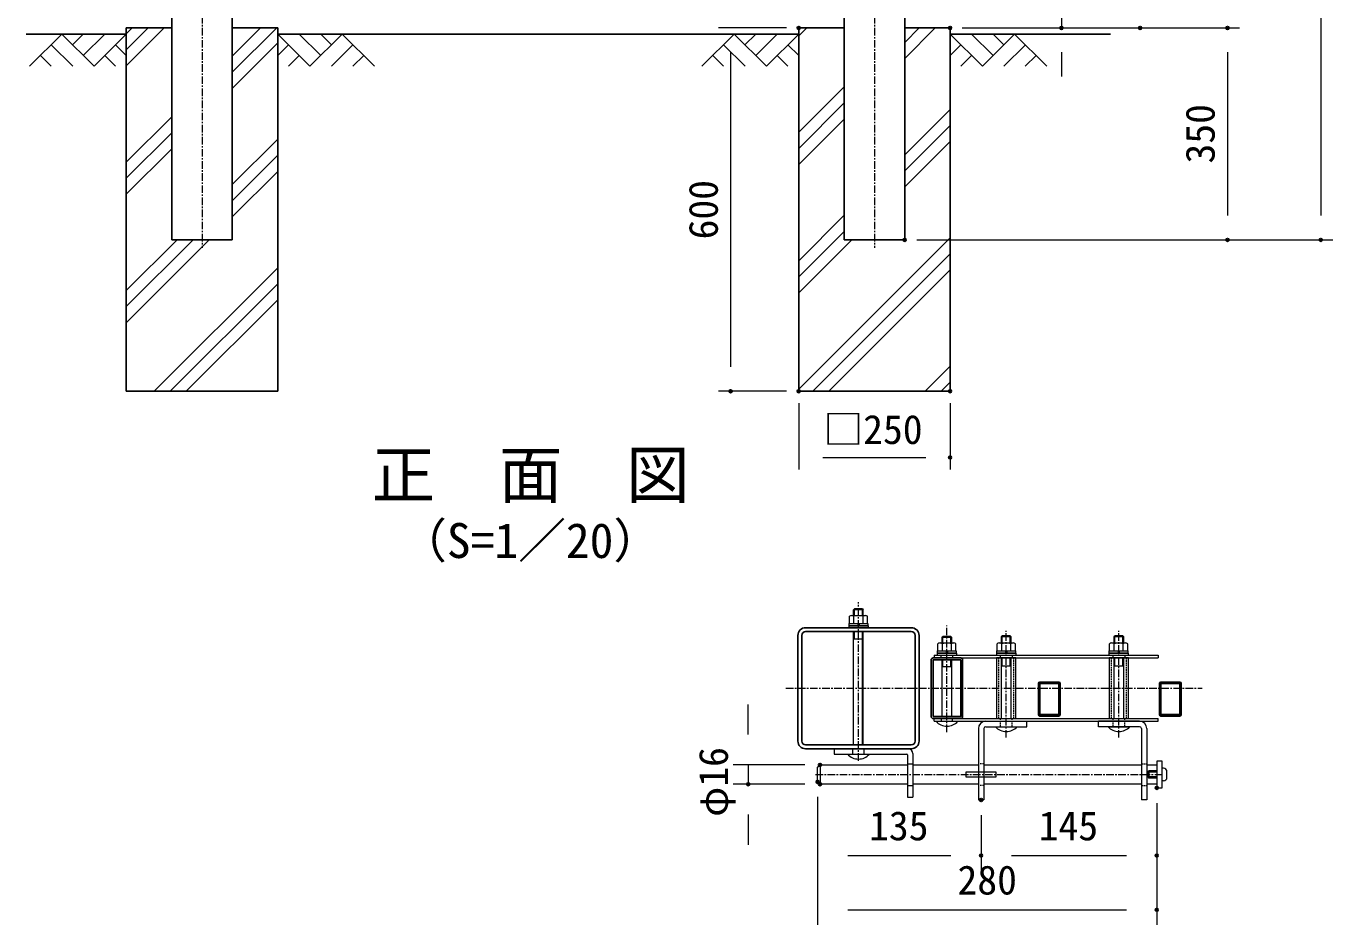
# Model space of a CAD drawing. Units: millimetres, scale not verified. Extents: x -4200 to 4200, y -2970 to 2970.
# Drawn here: x -2729 to -572, y -1904 to -419 of the extents above; entities that cross this region are included whole.
import ezdxf
from ezdxf.enums import TextEntityAlignment as Align

# ---------------------------------------------------------------- set-up
doc = ezdxf.new("R2010")
doc.units = ezdxf.units.MM
doc.header["$LTSCALE"] = 10
doc.header["$PDMODE"] = 32
doc.header["$PDSIZE"] = 5
doc.linetypes.add('USER1', pattern=[2, 1.25, -0.25, 0.25, -0.25])
doc.linetypes.add('USER2', pattern=[0.375, 0.25, -0.125])
for name, color, linetype, lineweight in [('0-0_D-TTL-TXT', 7, 'Continuous', 25), ('0-2_D-STR-DIM', 7, 'Continuous', 13), ('0-5_D-STR1', 1, 'Continuous', 25), ('0-6_D-BGD', 7, 'Continuous', 25), ('0-7_D-STR4', 7, 'Continuous', 25), ('0-8_D-STR3', 3, 'Continuous', 13), ('0-9_D-BMK', 2, 'USER1', 13), ('0-A_D-DCR-HCH', 7, 'Continuous', 13)]:
    doc.layers.add(name, color=color, linetype=linetype, lineweight=lineweight)
doc.layers.add('0-4_DEFPOINTS', color=7, linetype='Continuous')
doc.styles.add('ＭＳ ゴシック', font='')
doc.styles.get('ＭＳ ゴシック').set_extended_font_data('MS Gothic')

msp = doc.modelspace()

# ---------------------------------------------------------------- linework, layer by layer
at = {"layer": '0-2_D-STR-DIM'}
for p, q in [((-591.56, 757.64), (-591.56, -732.36)), ((-1019.64, -322.36), (-1019.64, -422.36)), ((-1473.4, -422.36), (-1585.7, -422.36)), ((-1183.4, -422.36), (-869.77, -422.36)), ((-1183.4, -422.36), (-725.48, -422.36)), ((-1183.4, -422.36), (-999.64, -422.36)), ((-1183.4, -422.36), (-725.48, -422.36)), ((-1565.7, -462.36), (-1565.7, -982.36)), ((-1019.64, -462.36), (-1019.64, -502.36)), ((-745.48, -462.36), (-745.48, -732.36)), ((-1258.4, -772.36), (-571.56, -772.36)), ((-1258.4, -772.36), (-725.48, -772.36)), ((-1473.4, -1022.36), (-1585.7, -1022.36)), ((-1453.4, -1042.36), (-1453.4, -1151.75)), ((-1203.4, -1042.36), (-1203.4, -1151.75)), ((-1413.4, -1131.75), (-1243.4, -1131.75)), ((-1536.72, -1589.6), (-1536.72, -1539.6)), ((-1443.22, -1639.6), (-1561.72, -1639.6)), ((-1536.72, -1639.6), (-1536.72, -1671.6)), ((-1443.22, -1671.6), (-1561.72, -1671.6)), ((-1422.22, -1692.6), (-1422.22, -1814.39)), ((-1422.22, -1692.6), (-1422.22, -1903.89)), ((-862.22, -1702.6), (-862.22, -1814.39)), ((-862.22, -1702.6), (-862.22, -1903.89)), ((-1536.72, -1721.6), (-1536.72, -1771.6)), ((-1152.22, -1722.6), (-1152.22, -1814.39)), ((-1152.22, -1722.6), (-1152.22, -1814.39)), ((-1372.22, -1789.39), (-1202.22, -1789.39)), ((-1102.22, -1789.39), (-912.22, -1789.39)), ((-1372.22, -1878.89), (-912.22, -1878.89))]:
    msp.add_line(p, q, dxfattribs=at)
at = {"layer": '0-4_DEFPOINTS'}
for p in [(-1453.4, -422.36), (-1203.4, -422.36), (-1019.64, -422.36), (-889.77, -422.36), (-745.48, -422.36), (-1278.4, -772.36), (-745.48, -772.36), (-591.56, -772.36), (-1565.7, -1022.36), (-1453.4, -1022.36), (-1453.4, -1022.36), (-1203.4, -1022.36), (-1203.4, -1131.75), (-1418.22, -1639.6), (-1536.72, -1671.6), (-1422.22, -1667.6), (-1418.22, -1671.6), (-862.22, -1677.6), (-1152.22, -1697.6), (-1152.22, -1789.39), (-862.22, -1789.39), (-862.22, -1878.89)]:
    msp.add_point(p, dxfattribs=at)
at = {"layer": '0-5_D-STR1'}
for p, q in [((-2488.4, 784.64), (-2488.4, -772.36)), ((-1378.4, 784.64), (-1378.4, -772.36)), ((-1278.4, 784.64), (-1278.4, -772.36)), ((-2388.4, 219.64), (-2388.4, -772.36)), ((-2488.4, -772.36), (-2388.4, -772.36)), ((-1378.4, -772.36), (-1278.4, -772.36)), ((-1267.52, -1413), (-1441.92, -1413)), ((-1267.52, -1419.4), (-1441.92, -1419.4)), ((-1454.72, -1425.8), (-1454.72, -1600.2)), ((-1448.32, -1425.8), (-1448.32, -1600.2)), ((-1261.12, -1600.2), (-1261.12, -1425.8)), ((-1254.72, -1600.2), (-1254.72, -1425.8)), ((-1234.72, -1466.2), (-1234.72, -1559.8)), ((-1185.92, -1463), (-1231.52, -1463)), ((-1182.72, -1559.8), (-1182.72, -1466.2)), ((-1057.72, -1505.4), (-1057.72, -1556.6)), ((-1024.12, -1503), (-1055.32, -1503)), ((-1021.72, -1556.6), (-1021.72, -1505.4)), ((-857.72, -1505.4), (-857.72, -1556.6)), ((-824.12, -1503), (-855.32, -1503)), ((-821.72, -1556.6), (-821.72, -1505.4)), ((-1231.52, -1563), (-1185.92, -1563)), ((-1055.32, -1559), (-1024.12, -1559)), ((-855.32, -1559), (-824.12, -1559)), ((-1441.92, -1606.6), (-1267.52, -1606.6)), ((-1441.92, -1613), (-1267.52, -1613))]:
    msp.add_line(p, q, dxfattribs=at)
for points in [[(-1231.52, -1559.8), (-1185.92, -1559.8), (-1185.92, -1466.2), (-1231.52, -1466.2)], [(-1055.32, -1556.6), (-1024.12, -1556.6), (-1024.12, -1505.4), (-1055.32, -1505.4)], [(-855.32, -1556.6), (-824.12, -1556.6), (-824.12, -1505.4), (-855.32, -1505.4)]]:
    msp.add_lwpolyline(points, close=True, dxfattribs=at)
for centre, radius, start, end in [((-1441.92, -1425.8), 12.8, 90, 180), ((-1441.92, -1425.8), 6.4, 90, 180), ((-1267.52, -1425.8), 12.8, 0, 90), ((-1267.52, -1425.8), 6.4, 0, 90), ((-1231.52, -1466.2), 3.2, 90, 180), ((-1185.92, -1466.2), 3.2, 0, 90), ((-1055.32, -1505.4), 2.4, 90, 180), ((-1024.12, -1505.4), 2.4, 0, 90), ((-855.32, -1505.4), 2.4, 90, 180), ((-824.12, -1505.4), 2.4, 0, 90), ((-1231.52, -1559.8), 3.2, 180, 270), ((-1185.92, -1559.8), 3.2, 270, 0), ((-1055.32, -1556.6), 2.4, 180, 270), ((-1024.12, -1556.6), 2.4, 270, 0), ((-855.32, -1556.6), 2.4, 180, 270), ((-824.12, -1556.6), 2.4, 270, 0), ((-1441.92, -1600.2), 12.8, 180, 270), ((-1441.92, -1600.2), 6.4, 180, 270), ((-1267.52, -1600.2), 12.8, 270, 0), ((-1267.52, -1600.2), 6.4, 270, 0)]:
    msp.add_arc(centre, radius, start, end, dxfattribs=at)
at = {"layer": '0-6_D-BGD'}
for p, q in [((-2728.77, -432.36), (-2563.4, -432.36)), ((-2313.4, -432.36), (-1453.4, -432.36)), ((-1203.4, -432.36), (-938.9, -432.36))]:
    msp.add_line(p, q, dxfattribs=at)
at = {"layer": '0-7_D-STR4'}
for p, q in [((-2563.4, -422.36), (-2563.4, -1022.36)), ((-2563.4, -422.36), (-2488.4, -422.36)), ((-2388.4, -422.36), (-2313.4, -422.36)), ((-2313.4, -422.36), (-2313.4, -1022.36)), ((-1453.4, -422.36), (-1453.4, -1022.36)), ((-1453.4, -422.36), (-1378.4, -422.36)), ((-1278.4, -422.36), (-1203.4, -422.36)), ((-1203.4, -422.36), (-1203.4, -1022.36)), ((-2563.4, -1022.36), (-2313.4, -1022.36)), ((-1453.4, -1022.36), (-1203.4, -1022.36))]:
    msp.add_line(p, q, dxfattribs=at)
at = {"layer": '0-8_D-STR3'}
for p, q in [((-1369.72, -1405.8), (-1369.72, -1394.2)), ((-1366.28, -1392.8), (-1343.19, -1392.8)), ((-1346.72, -1383.36), (-1362.72, -1383.36)), ((-1362.22, -1405.8), (-1362.22, -1394.2)), ((-1361.37, -1392.8), (-1361.37, -1382)), ((-1348.08, -1382), (-1361.37, -1382)), ((-1348.08, -1392.8), (-1348.08, -1382)), ((-1348.08, -1382), (-1346.72, -1383.36)), ((-1347.22, -1405.8), (-1347.22, -1394.2)), ((-1346.72, -1392.8), (-1346.72, -1383.36)), ((-1339.72, -1405.8), (-1339.72, -1394.2)), ((-1370.72, -1409.8), (-1370.72, -1413)), ((-1370.72, -1409.8), (-1338.72, -1409.8)), ((-1370.72, -1413), (-1338.72, -1413)), ((-1370.12, -1405.8), (-1339.32, -1405.8)), ((-1370.12, -1409.8), (-1370.12, -1405.8)), ((-1339.32, -1409.8), (-1370.12, -1409.8)), ((-1369.72, -1405.8), (-1339.72, -1405.8)), ((-1362.72, -1606.6), (-1362.72, -1419.4)), ((-1361.37, -1432), (-1361.37, -1419.4)), ((-1355.72, -1405.8), (-1355.72, -1409.8)), ((-1353.72, -1405.8), (-1353.72, -1409.8)), ((-1348.08, -1606.6), (-1348.08, -1419.4)), ((-1346.72, -1606.6), (-1346.72, -1419.4)), ((-1339.32, -1405.8), (-1339.32, -1409.8)), ((-1338.72, -1409.8), (-1338.72, -1413)), ((-1346.72, -1432), (-1362.72, -1432)), ((-1223.72, -1451.2), (-1223.72, -1439.6)), ((-1220.28, -1438.2), (-1197.19, -1438.2)), ((-1216.72, -1428.96), (-1215.37, -1427.6)), ((-1200.72, -1428.96), (-1216.72, -1428.96)), ((-1216.72, -1438.2), (-1216.72, -1428.96)), ((-1216.22, -1451.2), (-1216.22, -1439.6)), ((-1202.08, -1427.6), (-1215.37, -1427.6)), ((-1215.37, -1438.2), (-1215.37, -1427.6)), ((-1201.22, -1451.2), (-1201.22, -1439.6)), ((-1200.72, -1438.2), (-1200.72, -1428.96)), ((-1193.72, -1451.2), (-1193.72, -1439.6)), ((-1125.72, -1451.2), (-1125.72, -1439.6)), ((-1122.28, -1438.2), (-1099.19, -1438.2)), ((-1118.72, -1427.96), (-1117.37, -1426.6)), ((-1118.72, -1438.2), (-1118.72, -1427.96)), ((-1102.72, -1427.96), (-1118.72, -1427.96)), ((-1118.22, -1451.2), (-1118.22, -1439.6)), ((-1117.37, -1438.2), (-1117.37, -1426.6)), ((-1104.08, -1426.6), (-1117.37, -1426.6)), ((-1104.08, -1426.6), (-1102.72, -1427.96)), ((-1104.08, -1438.2), (-1104.08, -1426.6)), ((-1103.22, -1451.2), (-1103.22, -1439.6)), ((-1102.72, -1438.2), (-1102.72, -1427.96)), ((-1095.72, -1451.2), (-1095.72, -1439.6)), ((-940.23, -1451.2), (-940.23, -1439.6)), ((-936.79, -1438.2), (-913.7, -1438.2)), ((-932.73, -1427.96), (-931.38, -1426.6)), ((-916.73, -1427.96), (-932.73, -1427.96)), ((-932.73, -1438.2), (-932.73, -1427.96)), ((-932.73, -1451.2), (-932.73, -1439.6)), ((-918.08, -1426.6), (-931.38, -1426.6)), ((-931.38, -1438.2), (-931.38, -1426.6)), ((-918.08, -1438.2), (-918.08, -1426.6)), ((-918.08, -1426.6), (-916.73, -1427.96)), ((-917.73, -1451.2), (-917.73, -1439.6)), ((-916.73, -1438.2), (-916.73, -1427.96)), ((-910.23, -1451.2), (-910.23, -1439.6)), ((-1229.72, -1458.4), (-1229.72, -1463)), ((-1229.72, -1458.4), (-859.72, -1458.4)), ((-1229.72, -1463), (-859.72, -1463)), ((-1224.72, -1455.2), (-1192.72, -1455.2)), ((-1224.72, -1455.2), (-1224.72, -1458.4)), ((-1224.72, -1458.4), (-1192.72, -1458.4)), ((-1224.12, -1451.2), (-1193.32, -1451.2)), ((-1224.12, -1455.2), (-1224.12, -1451.2)), ((-1193.32, -1455.2), (-1224.12, -1455.2)), ((-1223.72, -1451.2), (-1193.72, -1451.2)), ((-1218.22, -1463), (-1218.22, -1458.4)), ((-1216.72, -1559.8), (-1216.72, -1466.2)), ((-1215.37, -1477.6), (-1215.37, -1466.2)), ((-1209.72, -1451.2), (-1209.72, -1455.2)), ((-1207.72, -1451.2), (-1207.72, -1455.2)), ((-1202.08, -1477.6), (-1202.08, -1466.2)), ((-1200.72, -1559.8), (-1200.72, -1466.2)), ((-1199.22, -1458.4), (-1199.22, -1463)), ((-1193.32, -1451.2), (-1193.32, -1455.2)), ((-1192.72, -1455.2), (-1192.72, -1458.4)), ((-1126.72, -1455.2), (-1126.72, -1458.4)), ((-1126.72, -1455.2), (-1094.72, -1455.2)), ((-1126.72, -1458.4), (-1094.72, -1458.4)), ((-1094.82, -1463), (-1126.62, -1463)), ((-1126.62, -1463), (-1126.62, -1563)), ((-1126.12, -1451.2), (-1095.32, -1451.2)), ((-1126.12, -1455.2), (-1126.12, -1451.2)), ((-1095.32, -1455.2), (-1126.12, -1455.2)), ((-1125.72, -1451.2), (-1095.72, -1451.2)), ((-1120.22, -1463), (-1120.22, -1458.4)), ((-1118.72, -1563), (-1118.72, -1463)), ((-1117.37, -1476.6), (-1117.37, -1463)), ((-1111.72, -1451.2), (-1111.72, -1455.2)), ((-1109.72, -1451.2), (-1109.72, -1455.2)), ((-1104.08, -1476.6), (-1104.08, -1463)), ((-1102.72, -1563), (-1102.72, -1463)), ((-1101.22, -1458.4), (-1101.22, -1463)), ((-1095.32, -1451.2), (-1095.32, -1455.2)), ((-1094.82, -1563), (-1094.82, -1463)), ((-1094.72, -1455.2), (-1094.72, -1458.4)), ((-944.23, -1458.4), (-909.23, -1458.4)), ((-941.23, -1455.2), (-941.23, -1458.4)), ((-941.23, -1455.2), (-909.23, -1455.2)), ((-941.23, -1458.4), (-909.23, -1458.4)), ((-940.63, -1455.2), (-940.63, -1451.2)), ((-940.63, -1451.2), (-909.83, -1451.2)), ((-909.83, -1455.2), (-940.63, -1455.2)), ((-940.63, -1463), (-940.63, -1563)), ((-908.83, -1463), (-940.63, -1463)), ((-940.23, -1451.2), (-910.23, -1451.2)), ((-934.23, -1463), (-934.23, -1458.4)), ((-932.73, -1563), (-932.73, -1463)), ((-931.38, -1476.6), (-931.38, -1463)), ((-926.23, -1451.2), (-926.23, -1455.2)), ((-924.23, -1451.2), (-924.23, -1455.2)), ((-918.08, -1476.6), (-918.08, -1463)), ((-916.73, -1563), (-916.73, -1463)), ((-915.23, -1458.4), (-915.23, -1463)), ((-909.83, -1451.2), (-909.83, -1455.2)), ((-909.23, -1455.2), (-909.23, -1458.4)), ((-908.83, -1563), (-908.83, -1463)), ((-859.72, -1458.4), (-859.72, -1463)), ((-1200.72, -1477.6), (-1216.72, -1477.6)), ((-1102.72, -1476.6), (-1118.72, -1476.6)), ((-916.73, -1476.6), (-932.73, -1476.6)), ((-1229.72, -1567.6), (-1229.72, -1563)), ((-1229.72, -1563), (-859.72, -1563)), ((-1229.72, -1567.6), (-859.72, -1567.6)), ((-1226.72, -1567.6), (-1190.72, -1567.6)), ((-1218.22, -1563), (-1218.22, -1567.6)), ((-1216.72, -1559.6), (-1200.72, -1559.6)), ((-1216.72, -1559.6), (-1200.72, -1559.6)), ((-1199.22, -1567.6), (-1199.22, -1563)), ((-1144.72, -1567.6), (-1076.72, -1567.6)), ((-1126.62, -1563), (-1094.82, -1563)), ((-1076.72, -1576.6), (-1076.72, -1567.6)), ((-890.73, -1567.6), (-958.73, -1567.6)), ((-958.73, -1576.6), (-958.73, -1567.6)), ((-940.63, -1563), (-908.83, -1563)), ((-859.72, -1567.6), (-859.72, -1563)), ((-1147.72, -1579.6), (-1147.72, -1697.6)), ((-1144.72, -1576.6), (-1076.72, -1576.6)), ((-1128.72, -1576.6), (-1092.72, -1576.6)), ((-890.73, -1576.6), (-958.73, -1576.6)), ((-942.73, -1576.6), (-906.73, -1576.6)), ((-887.73, -1579.6), (-887.73, -1697.6)), ((-878.73, -1579.6), (-878.73, -1697.6)), ((-1394.72, -1613), (-1394.72, -1622)), ((-1394.72, -1613), (-1272.72, -1613)), ((-1364.22, -1622), (-1364.22, -1613)), ((-1345.22, -1622), (-1345.22, -1613)), ((-1394.72, -1622), (-1274.72, -1622)), ((-1372.72, -1622), (-1336.72, -1622)), ((-1273.72, -1637.6), (-1264.72, -1637.6)), ((-1264.72, -1621), (-1264.72, -1693)), ((-853.22, -1633.6), (-862.22, -1633.6)), ((-862.22, -1633.6), (-862.22, -1677.6)), ((-1418.22, -1639.6), (-1273.72, -1639.6)), ((-1418.22, -1639.6), (-1418.22, -1671.6)), ((-1264.72, -1639.6), (-1156.72, -1639.6)), ((-1177.22, -1651.6), (-1177.22, -1659.6)), ((-1147.72, -1639.6), (-887.73, -1639.6)), ((-878.73, -1639.6), (-862.22, -1639.6)), ((-877.23, -1651.6), (-875.23, -1649.6)), ((-862.22, -1651.6), (-877.23, -1651.6)), ((-877.23, -1651.6), (-877.23, -1659.6)), ((-862.22, -1659.6), (-877.23, -1659.6)), ((-877.23, -1659.6), (-875.23, -1661.6)), ((-875.23, -1649.6), (-875.23, -1661.6)), ((-862.22, -1649.6), (-875.23, -1649.6)), ((-862.22, -1639.6), (-862.22, -1671.6)), ((-862.22, -1643.6), (-862.22, -1667.6)), ((-853.22, -1666.1), (-853.22, -1645.1)), ((-851.42, -1645.1), (-853.22, -1645.1)), ((-845.42, -1660.1), (-845.42, -1651.1)), ((-1418.22, -1671.6), (-1422.22, -1667.6)), ((-1273.72, -1671.6), (-1418.22, -1671.6)), ((-1273.72, -1673.6), (-1264.72, -1673.6)), ((-1156.72, -1671.6), (-1264.72, -1671.6)), ((-887.73, -1671.6), (-1147.72, -1671.6)), ((-862.22, -1671.6), (-878.73, -1671.6)), ((-862.22, -1661.6), (-875.23, -1661.6)), ((-851.42, -1666.1), (-853.22, -1666.1)), ((-878.73, -1697.6), (-887.73, -1697.6))]:
    msp.add_line(p, q, dxfattribs=at)
at = {"layer": '0-8_D-STR3', "linetype": 'USER2'}
for p, q in [((-1123.42, -1463), (-1123.42, -1563)), ((-1098.02, -1563), (-1098.02, -1463)), ((-937.43, -1463), (-937.43, -1563)), ((-912.03, -1563), (-912.03, -1463)), ((-1120.22, -1576.6), (-1120.22, -1563)), ((-1101.22, -1576.6), (-1101.22, -1563)), ((-934.23, -1576.6), (-934.23, -1563)), ((-915.23, -1576.6), (-915.23, -1563)), ((-1147.72, -1637.6), (-1156.72, -1637.6)), ((-887.73, -1637.6), (-878.73, -1637.6)), ((-1147.72, -1673.6), (-1156.72, -1673.6)), ((-887.73, -1673.6), (-878.73, -1673.6))]:
    msp.add_line(p, q, dxfattribs=at)
at = {"layer": '0-8_D-STR3'}
for points in [[(-1362.72, -1392.8), (-1362.72, -1383.36), (-1361.37, -1382)], [(-1202.08, -1438.2), (-1202.08, -1427.6), (-1200.72, -1428.96)], [(-1156.72, -1579.6), (-1156.72, -1697.6), (-1147.72, -1697.6)], [(-1273.72, -1623), (-1273.72, -1693), (-1264.72, -1693)], [(-862.22, -1677.6), (-853.22, -1677.6), (-853.22, -1633.6)], [(-1422.22, -1667.6), (-1422.22, -1643.6), (-1418.22, -1639.6)], [(-1177.22, -1659.6), (-1127.22, -1659.6), (-1127.22, -1651.6), (-1177.22, -1651.6)]]:
    msp.add_lwpolyline(points, dxfattribs=at)
for centre, radius, start, end in [((-1365.97, -1398.49), 5.7, 48.83491, 131.16509), ((-1354.72, -1413.59), 20.79, 68.85295, 111.14705), ((-1343.47, -1398.49), 5.7, 48.86505, 131.13495), ((-1219.97, -1443.89), 5.7, 48.83491, 131.16509), ((-1208.72, -1458.99), 20.79, 68.85295, 111.14705), ((-1197.47, -1443.89), 5.7, 48.86505, 131.13495), ((-1121.97, -1443.89), 5.7, 48.83491, 131.16509), ((-1110.72, -1458.99), 20.79, 68.85295, 111.14705), ((-1099.47, -1443.89), 5.7, 48.86505, 131.13495), ((-936.48, -1443.89), 5.7, 48.83491, 131.16509), ((-925.23, -1458.99), 20.79, 68.85295, 111.14705), ((-913.98, -1443.89), 5.7, 48.86505, 131.13495), ((-1208.72, -1551.35), 24.25, 222.07502, 317.92498), ((-1144.72, -1579.6), 12, 90, 180), ((-890.73, -1579.6), 12, 0, 90), ((-1144.72, -1579.6), 3, 90, 180), ((-1110.72, -1560.35), 24.25, 222.07502, 317.92498), ((-924.73, -1560.35), 24.25, 222.07502, 317.92498), ((-890.73, -1579.6), 3, 0, 90), ((-1272.72, -1621), 8, 0, 90), ((-1354.72, -1605.75), 24.25, 222.07502, 317.92498), ((-1274.72, -1623), 1, 0, 90), ((-851.42, -1651.1), 6, 0, 90), ((-851.42, -1660.1), 6, 270, 0)]:
    msp.add_arc(centre, radius, start, end, dxfattribs=at)
at = {"layer": '0-9_D-BMK'}
for p, q in [((-2438.4, 797.64), (-2438.4, -785.36)), ((-1328.4, 797.64), (-1328.4, -785.36)), ((-1354.72, -1633), (-1354.72, -1370.94)), ((-1208.72, -1585.61), (-1208.72, -1409.45)), ((-1110.72, -1594.61), (-1110.72, -1418.45)), ((-924.73, -1594.61), (-924.73, -1418.45)), ((-1474.72, -1513), (-787.53, -1513)), ((-1425.72, -1655.6), (-850.72, -1655.6))]:
    msp.add_line(p, q, dxfattribs=at)
at = {"layer": '0-A_D-DCR-HCH'}
for p, q in [((-2563.4, -484.96), (-2500.79, -422.36)), ((-2563.4, -458.45), (-2527.31, -422.36)), ((-2563.4, -431.93), (-2553.82, -422.36)), ((-2388.4, -495.58), (-2315.18, -422.36)), ((-2388.4, -469.06), (-2341.69, -422.36)), ((-1453.4, -435.62), (-1440.13, -422.36)), ((-1278.4, -472.75), (-1228, -422.36)), ((-1278.4, -446.24), (-1254.52, -422.36)), ((-2669.82, -432.36), (-2723.03, -485.57)), ((-2687.56, -450.09), (-2651.92, -485.57)), ((-2669.82, -432.36), (-2616.61, -485.57)), ((-2652.18, -450.19), (-2634.35, -432.36)), ((-2634.35, -467.83), (-2598.87, -432.36)), ((-2616.61, -485.57), (-2563.4, -432.36)), ((-2581.13, -450.09), (-2563.4, -467.75)), ((-2388.4, -522.09), (-2313.4, -447.09)), ((-2260.18, -485.57), (-2313.4, -432.36)), ((-2295.66, -450.09), (-2313.4, -467.75)), ((-2242.45, -467.83), (-2277.92, -432.36)), ((-2206.97, -432.36), (-2260.18, -485.57)), ((-2224.62, -450.19), (-2242.45, -432.36)), ((-2189.23, -450.09), (-2224.87, -485.57)), ((-2206.97, -432.36), (-2153.76, -485.57)), ((-1559.82, -432.36), (-1613.03, -485.57)), ((-1577.56, -450.09), (-1541.92, -485.57)), ((-1559.82, -432.36), (-1506.61, -485.57)), ((-1542.18, -450.19), (-1524.35, -432.36)), ((-1524.35, -467.83), (-1488.87, -432.36)), ((-1506.61, -485.57), (-1453.4, -432.36)), ((-1471.13, -450.09), (-1453.4, -467.75)), ((-1150.18, -485.57), (-1203.4, -432.36)), ((-1185.66, -450.09), (-1203.4, -467.75)), ((-1132.45, -467.83), (-1167.92, -432.36)), ((-1096.97, -432.36), (-1150.18, -485.57)), ((-1114.62, -450.19), (-1132.45, -432.36)), ((-1079.23, -450.09), (-1114.87, -485.57)), ((-1096.97, -432.36), (-1043.76, -485.57)), ((-2705.29, -467.83), (-2687.48, -485.57)), ((-2598.87, -467.83), (-2581.05, -485.57)), ((-2277.92, -467.83), (-2295.74, -485.57)), ((-2171.5, -467.83), (-2189.32, -485.57)), ((-1595.29, -467.83), (-1577.48, -485.57)), ((-1488.87, -467.83), (-1471.05, -485.57)), ((-1167.92, -467.83), (-1185.74, -485.57)), ((-1061.5, -467.83), (-1079.32, -485.57)), ((-1453.4, -594.72), (-1378.4, -519.72)), ((-1453.4, -621.24), (-1378.4, -546.24)), ((-1278.4, -631.85), (-1203.4, -556.85)), ((-2563.4, -644.06), (-2488.4, -569.06)), ((-1453.4, -647.75), (-1378.4, -572.75)), ((-2563.4, -670.58), (-2488.4, -595.58)), ((-1278.4, -658.37), (-1203.4, -583.37)), ((-2563.4, -697.09), (-2488.4, -622.09)), ((-2388.4, -681.19), (-2313.4, -606.19)), ((-1278.4, -684.89), (-1203.4, -609.89)), ((-2388.4, -707.71), (-2313.4, -632.71)), ((-2388.4, -734.23), (-2313.4, -659.23)), ((-1453.4, -806.85), (-1378.4, -731.85)), ((-2563.4, -909.23), (-2426.53, -772.36)), ((-2563.4, -882.71), (-2453.04, -772.36)), ((-2563.4, -856.19), (-2479.56, -772.36)), ((-1453.4, -833.37), (-1378.4, -758.37)), ((-1453.4, -1018.99), (-1203.4, -768.99)), ((-1453.4, -859.89), (-1365.87, -772.36)), ((-1430.25, -1022.36), (-1203.4, -795.5)), ((-2517.43, -1022.36), (-2313.4, -818.32)), ((-1403.73, -1022.36), (-1203.4, -822.02)), ((-2490.91, -1022.36), (-2313.4, -844.84)), ((-2464.39, -1022.36), (-2313.4, -871.36)), ((-1244.64, -1022.36), (-1203.4, -981.12)), ((-1218.12, -1022.36), (-1203.4, -1007.63))]:
    msp.add_line(p, q, dxfattribs=at)

# ---------------------------------------------------------------- texts
at = {"layer": '0-0_D-TTL-TXT', "style": 'ＭＳ ゴシック'}
for s, height, p in [('正\u3000面\u3000図', 76.98, (-2158.42, -1221.98)), ('（S=1／20）', 57.7, (-2112.93, -1315.17))]:
    msp.add_text(s, height=height, dxfattribs=at).set_placement(p, align=Align.BOTTOM_LEFT)
at = {"layer": '0-2_D-STR-DIM', "style": 'ＭＳ ゴシック'}
for s, p in [('350', (-752.22, -646.23)), ('600', (-1572.45, -771.61)), ('φ16', (-1555.83, -1725.4))]:
    msp.add_text(s, height=48.09, rotation=90, dxfattribs=at).set_placement(p, align=Align.BOTTOM_LEFT)
for s, p in [('□250', (-1412.55, -1123.99)), ('135', (-1337.22, -1778.64)), ('145', (-1057.22, -1778.64)), ('280', (-1191.22, -1868.15))]:
    msp.add_text(s, height=48.09, dxfattribs=at).set_placement(p, align=Align.BOTTOM_LEFT)

doc.saveas('drawing.dxf')
